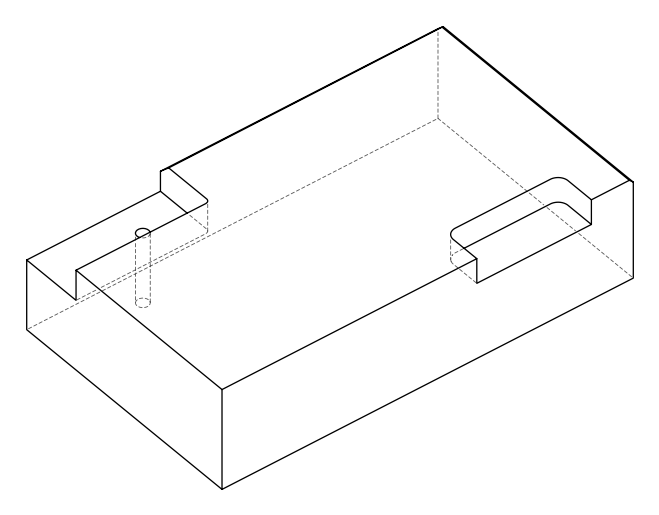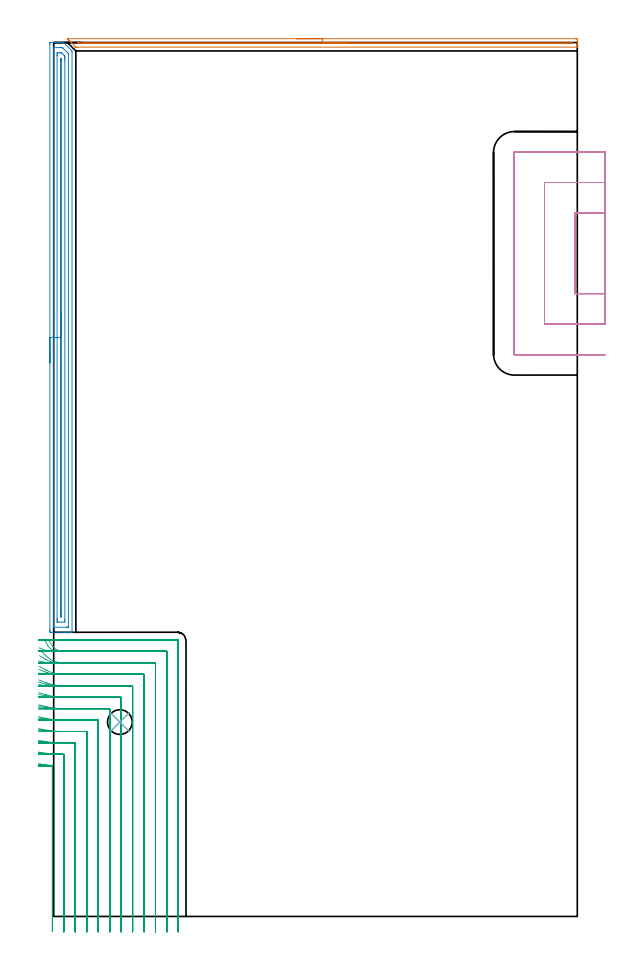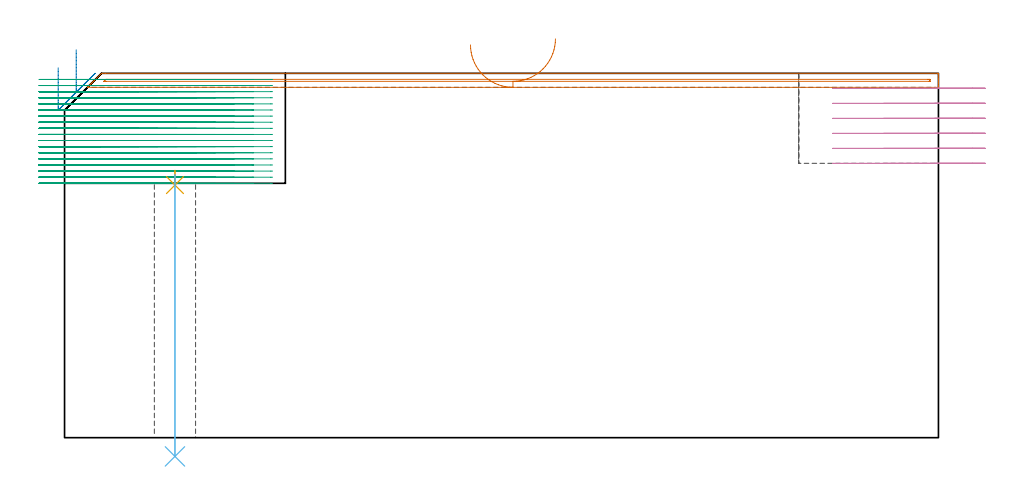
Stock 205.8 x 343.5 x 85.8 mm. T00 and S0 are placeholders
(PLAN: 6 operations, 4 tool changes, 75.3 min)
(1 AREA_MILL | FG_CHAMFER_SURFACE | UGT0205_001 | 3.33 min | 1108 mm3)
(2 AREA_MILL_1 | FG_CHAMFER_SURFACE_1 | UGT0205_001 | 7.56 min | 8950 mm3)
(3 MILL_CORNER_NOTCH_RECTANGULAR | CORNER_NOTCH_RECTANGULAR | NXT0201_008 | Follow Part, ap 1.5, ae 75% | 57.52 min | 150195 mm3)
(4 MILL_SLOT | SLOT_PARTIAL_RECTANGULAR | UGT0201_010 | Follow Part, ap 4, ae 75% | 6.65 min | 66155 mm3)
(5 SPOT_DRILL | STEP1HOLE | NXT0321_9005460120000 | 0.03 min | 5 mm3)
(6 DRILL_THROUGH_HOLE_INTO_CENTER | STEP1HOLE | UGT0301_492 | 0.27 min | 4411 mm3)
(TOOL UGT0205_001 | Chamfer Mill 20 x 3 x 45 deg. | D20 FL50 Z2)
(TOOL NXT0201_008 | ENDMILL 6mm [2P460-0600-NA 1630] | D6 FL26 Z6)
(TOOL UGT0201_010 | End Mill 16 mm | D16 FL22 Z2)
(TOOL NXT0321_9005460120000 | NC Spot Drill, 142deg, 12mm, Carbide, Uncoated | D12 PA142 FL30 Z2)
(TOOL UGT0301_492 | Carbide Drill 9.7 mm | D9.7 PA118 FL87 Z2)
(OP 1 AREA_MILL)
G17 G21 G94 G90
T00 M6
G54
G17 G0 G90 X95.6 Y345. S1061 M3
G43 Z95.8 H0
Z92.5
G94 G1 X95.638 Z91.628 F250.
X95.752 Z90.763
X95.941 Z89.912
X96.203 Z89.08
X96.537 Z88.274
X96.94 Z87.5
X97.408 Z86.764
X97.94 Z86.072
X98.529 Z85.429
X99.172 Z84.84
X99.864 Z84.308
X100.6 Z83.84
X101.374 Z83.437
X102.18 Z83.103
X103.012 Z82.841
X103.863 Z82.652
X104.728 Z82.538
X105.6 Z82.5
X205.185 Y344.999 Z82.501
X205.528 Y344.996
X205.79 Y344.992 Z82.503
X205.8 Y344.66 Z82.834
Y344.116 Z83.38
Y343.787 Z83.709
Y343.243 Z84.253
Y342.913 Z84.581
Y341.956 Z85.543
X205.797 Y341.825 Z85.667
X205.79 Y341.702 Z85.788
X205.631 Y341.7 Z85.8
X9.587
X8.78 Y341.704 Z85.796
X8.7 Y341.706 Z85.794
X8.694 Y341.708 Z85.792
X8.359 Y342.04 Z85.457
X7.184 Y343.215 Z84.282
X7.048 Y343.35 Z84.146
X6.908 Y343.491 Z84.007
X6.756 Y343.643 Z83.855
X6.611 Y343.787 Z83.709
X6.462 Y343.937 Z83.56
X6.329 Y344.07 Z83.428
X6.174 Y344.223 Z83.271
X6.015 Y344.384 Z83.114
X5.902 Y344.497 Z83.
X5.737 Y344.66 Z82.834
X5.568 Y344.831 Z82.667
X5.472 Y344.926 Z82.569
X5.41 Y344.989 Z82.503
X5.488 Y344.996 Z82.501
X5.527 Y344.999
X105.6 Y345. Z82.5
Y343.586 Z83.914
X203.605 Y343.585 Z83.915
X203.748 Y343.583 Z83.917
X203.782 Y343.58 Z83.92
X203.79 Y343.578 Z83.922
X203.794 Y343.569 Z83.931
X203.797 Y343.539 Z83.961
X203.799 Y343.395 Z84.105
X203.793 Y343.154 Z84.346
X203.79 Y343.128 Z84.372
X203.784 Y343.121 Z84.379
X203.76 Y343.119 Z84.381
X203.64 Y343.116 Z84.384
X203.399 Y343.115 Z84.385
X203.193 Y343.114 Z84.386
X10.129 Y343.115 Z84.385
X9.858 Y343.116 Z84.384
X9.791 Y343.119 Z84.381
X9.761 Y343.121 Z84.379
X9.72 Y343.141 Z84.359
X9.588 Y343.266 Z84.234
X9.318 Y343.536 Z83.964
X9.291 Y343.566 Z83.934
X9.282 Y343.58 Z83.92
X9.29 Y343.581 Z83.919
X9.388 Y343.584 Z83.916
X9.588 Y343.585 Z83.915
X9.793 Y343.586 Z83.914
X105.6
X106.472 Z83.952
X107.336 Z84.066
X108.188 Z84.255
X109.02 Z84.517
X109.826 Z84.851
X110.6 Z85.254
X111.336 Z85.723
X112.028 Z86.254
X112.671 Z86.843
X113.26 Z87.486
X113.791 Z88.178
X114.26 Z88.914
X114.663 Z89.688
X114.997 Z90.494
X115.259 Z91.326
X115.448 Z92.178
X115.562 Z93.043
X115.6 Z93.914
G0 Z95.8
M5
M2
(OP 2 AREA_MILL_1)
G17 G21 G94 G90
T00 M6
G54
G17 G0 G90 X-1.5 Y217.6 S1061 M3
G43 Z95.8 H0
Z87.1
G94 G1 Y217.638 Z86.228 F250.
Y217.752 Z85.364
Y217.941 Z84.512
Y218.203 Z83.68
Y218.537 Z82.874
Y218.94 Z82.1
Y219.409 Z81.364
Y219.94 Z80.672
Y220.529 Z80.029
Y221.172 Z79.44
Y221.864 Z78.908
Y222.6 Z78.44
Y223.374 Z78.037
Y224.18 Z77.703
Y225.012 Z77.441
Y225.864 Z77.252
Y226.728 Z77.138
Y227.6 Z77.1
X-1.499 Y342.878 Z77.101
X-1.496 Y343.282
X-1.492 Y343.49 Z77.105
X-1.1 Y343.5 Z77.496
X0.656 Z79.25
X2.067 Z80.663
X2.411 Z81.006
X3.099 Z81.699
X3.728 Z82.327
X3.824 Y343.499 Z82.423
X3.9 Y343.49 Z82.496
X3.982 Y343.419 Z82.58
X7.199 Y340.199 Z85.799
X7.2 Y111.875 Z85.8
X7.198 Y111.71 Z85.789
X7.045 Y111.702 Z85.638
X6.886 Y111.7 Z85.486
X6.61 Z85.21
X5.922 Z84.517
X4.7 Z83.297
X4.167 Z82.761
X3.556 Z82.151
X-1.1 Y111.701 Z77.497
X-1.318 Y111.704 Z77.28
X-1.492 Y111.71 Z77.105
X-1.497 Y111.918 Z77.102
X-1.499 Y112.322 Z77.101
X-1.5 Y112.729 Z77.1
Y227.6
X-0.086 Z78.514
Y340.952
X-0.079 Y341.484 Z78.521
X-0.058 Y341.49 Z78.542
X0.013 Y341.495 Z78.613
X0.12 Y341.499 Z78.72
X0.254 Y341.5 Z78.854
X1.131 Z79.731
X2.411 Z81.011
X2.888 Y341.499 Z81.488
X3.289 Y341.493 Z81.889
X3.422 Y341.49 Z82.022
X3.462 Y341.476 Z82.062
X3.498 Y341.445 Z82.098
X3.571 Y341.376 Z82.171
X3.859 Y341.091 Z82.459
X5.044 Y339.906 Z83.644
X5.644 Y339.304 Z84.244
X5.731 Y339.21 Z84.331
X5.779 Y339.157 Z84.379
X5.78 Y339.114 Z84.38
X5.783 Y338.926 Z84.383
X5.785 Y338.549 Z84.385
X5.786 Y338.41 Z84.386
X5.785 Y114.248 Z84.385
X5.779 Y113.717 Z84.379
X5.758 Y113.71 Z84.358
X5.687 Y113.705 Z84.287
X5.58 Y113.702 Z84.18
X5.446 Y113.7 Z84.046
X5.044 Z83.644
X0.179 Z78.779
X-0.012 Y113.703 Z78.588
X-0.044 Y113.705 Z78.556
X-0.075 Y113.709 Z78.525
X-0.079 Y113.751 Z78.521
X-0.084 Y113.968 Z78.516
X-0.085 Y114.109 Z78.515
X-0.086 Y114.864 Z78.514
Y227.6
X1.328 Z79.928
X1.329 Y338.41 Z79.929
X1.33 Y338.617 Z79.93
X1.335 Y339.304 Z79.935
X1.347 Y339.493 Z79.947
X1.533 Y339.495 Z80.133
X2.219 Y339.499 Z80.819
X2.411 Z81.011
X2.604 Y339.497 Z81.204
X2.988 Y339.49 Z81.588
X3.193 Y339.304 Z81.793
X3.289 Y339.21 Z81.889
X4.09 Y338.41 Z82.69
X4.167 Y338.332 Z82.767
X4.361 Y338.127 Z82.961
X4.368 Y337.725 Z82.968
X4.37 Y337.516 Z82.97
X4.371 Y337.308 Z82.971
Y336.623
Y116.79
X4.37 Y116.583 Z82.97
X4.364 Y115.896 Z82.964
X4.353 Y115.707 Z82.953
X3.289 Y115.7 Z81.889
X1.725 Y115.701 Z80.325
X1.533 Y115.705 Z80.133
X1.347 Y115.71 Z79.947
X1.336 Y115.896 Z79.936
X1.332 Y116.101 Z79.932
X1.329 Y116.79 Z79.929
Y116.999
X1.328 Y227.6 Z79.928
X2.743 Z81.343
Y336.623
X2.744 Y336.96 Z81.344
X2.746 Y337.175 Z81.346
X2.749 Y337.271 Z81.349
X2.846 Y337.193 Z81.446
X2.911 Y337.129 Z81.511
X2.95 Y337.066 Z81.55
X2.954 Y336.964 Z81.554
X2.956 Y336.623 Z81.556
X2.957 Y336.404 Z81.557
Y118.359
X2.956 Y118.022 Z81.556
X2.954 Y117.912 Z81.554
X2.949 Y117.71 Z81.549
X2.85 Y117.709 Z81.45
X2.751 Y117.71 Z81.351
X2.746 Y117.912 Z81.346
X2.744 Y118.021 Z81.344
X2.743 Y118.24 Z81.343
Y118.577
Y227.6
Y228.472 Z81.381
Y229.337 Z81.495
Y230.188 Z81.683
Y231.02 Z81.946
Y231.826 Z82.28
Y232.6 Z82.682
Y233.336 Z83.151
Y234.028 Z83.682
Y234.671 Z84.272
Y235.26 Z84.915
Y235.792 Z85.607
Y236.26 Z86.343
Y236.663 Z87.116
Y236.997 Z87.922
Y237.259 Z88.754
Y237.448 Z89.606
Y237.562 Z90.471
Y237.6 Z91.343
G0 Z95.8
M5
M2
(OP 3 MILL_CORNER_NOTCH_RECTANGULAR)
G17 G21 G94 G90
T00 M6
G54
G17 G0 G90 X-0.5 Y-5.958 S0 M3
G43 Z95.8 H1
Z84.361
G94 G1 Y-2.958 F250.
Y59.081 F500.
G3 X-0.771 Y59.376 R0.3
G2 X-3. Y59.616 R49.5
G1 X-5.975 Y60.004 F250.
G0 Z95.8
X4. Y-6.
Z84.361
G1 Y-3.
Y63.404 F500.
G3 X3.704 Y63.7 R0.3
G2 X-3. Y64.158 R45.
G1 X-5.969 Y64.585 F250.
G0 Z95.8
X8.5 Y-6.
Z84.361
G1 Y-3.
Y67.904 F500.
G3 X8.204 Y68.2 R0.3
G1 X3.411
G2 X-3. Y68.711 R40.5
G1 X-5.962 Y69.185 F250.
G0 Z95.8
X13. Y-6.
Z84.361
G1 Y-3.
Y72.404 F500.
G3 X12.704 Y72.7 R0.3
G1 X3.411
G2 X-3. Y73.275 R36.
G1 X-5.952 Y73.81 F250.
G0 Z95.8
X17.5 Y-6.
Z84.361
G1 Y-3.
Y76.903 F500.
G3 X17.203 Y77.2 R0.3
G1 X3.411
G2 X-3. Y77.859 R31.5
G1 X-5.937 Y78.47 F250.
G0 Z95.8
X22. Y-6.
Z84.361
G1 Y-3.
Y81.403 F500.
G3 X21.703 Y81.7 R0.3
G1 X3.411
G2 X-3. Y82.472 R27.
G1 X-5.914 Y83.184 F250.
G0 Z95.8
X26.5 Y-6.
Z84.361
G1 Y-3.
Y85.903 F500.
G3 X26.203 Y86.2 R0.3
G1 X3.411
G2 X-3. Y87.133 R22.5
G1 X-5.876 Y87.987 F250.
G0 Z95.8
X31. Y-6.
Z84.361
G1 Y-3.
Y90.403 F500.
G3 X30.703 Y90.7 R0.3
G1 X3.411
G2 X-3. Y91.88 R18.
G1 X-5.803 Y92.949 F250.
G0 Z95.8
X35.5 Y-6.
Z84.361
G1 Y-3.
Y94.903 F500.
G3 X35.203 Y95.2 R0.3
G1 X3.411
G2 X-3. Y96.819 R13.5
G1 X-5.64 Y98.244 F250.
G0 Z95.8
X40. Y-6.
Z84.361
G1 Y-3.
Y99.403 F500.
G3 X39.703 Y99.7 R0.3
G1 X3.411
G2 X-3. Y102.383 R9.
G1 X-5.106 Y104.52 F250.
G0 Z95.8
X44.5 Y-6.
Z84.361
G1 Y-3.
Y103.902 F500.
G3 X44.202 Y104.2 R0.3
G1 X3.411
G2 X-0.254 Y106.088 R4.5
G1 X-1.995 Y108.531 F250.
G0 Z95.8
X49. Y-6.
Z84.361
G1 Y-3.
Y108.3 F500.
G3 X48.6 Y108.7 R0.4
G1 X3.411
X0.411 F250.
G0 Z95.8
X-0.5 Y-5.958
Z82.922
G1 Y-2.958
Y58.962 F500.
G3 X-0.782 Y59.257 R0.3
G2 X-3. Y59.414 R49.5
G1 X-5.987 Y59.692 F250.
G0 Z95.8
X4. Y-6.
Z82.922
G1 Y-3.
Y63.404 F500.
G3 X3.704 Y63.7 R0.3
G1 X1.593
G2 X-3. Y63.935 R45.
G1 X-5.984 Y64.241 F250.
G0 Z95.8
X8.5 Y-6.
Z82.922
G1 Y-3.
Y67.904 F500.
G3 X8.204 Y68.2 R0.3
G1 X1.593
G2 X-3. Y68.461 R40.5
G1 X-5.981 Y68.802 F250.
G0 Z95.8
X13. Y-6.
Z82.922
G1 Y-3.
Y72.403 F500.
G3 X12.703 Y72.7 R0.3
G1 X1.593
G2 X-3. Y72.994 R36.
G1 X-5.975 Y73.377 F250.
G0 Z95.8
X17.5 Y-6.
Z82.922
G1 Y-3.
Y76.903 F500.
G3 X17.203 Y77.2 R0.3
G1 X1.593
G2 X-3. Y77.537 R31.5
G1 X-5.968 Y77.974 F250.
G0 Z95.8
X22. Y-6.
Z82.922
G1 Y-3.
Y81.403 F500.
G3 X21.703 Y81.7 R0.3
G1 X1.593
G2 X-3. Y82.094 R27.
G1 X-5.956 Y82.604 F250.
G0 Z95.8
X26.5 Y-6.
Z82.922
G1 Y-3.
Y85.903 F500.
G3 X26.203 Y86.2 R0.3
G1 X1.593
G2 X-3. Y86.674 R22.5
G1 X-5.937 Y87.286 F250.
G0 Z95.8
X31. Y-6.
Z82.922
G1 Y-3.
Y90.403 F500.
G3 X30.703 Y90.7 R0.3
G1 X1.593
G2 X-3. Y91.296 R18.
G1 X-5.901 Y92.061 F250.
G0 Z95.8
X35.5 Y-6.
Z82.922
G1 Y-3.
Y94.903 F500.
G3 X35.203 Y95.2 R0.3
G1 X1.593
G2 X-3. Y96.005 R13.5
G1 X-5.821 Y97.026 F250.
G0 Z95.8
X40. Y-6.
Z82.922
G1 Y-3.
Y99.402 F500.
G3 X39.702 Y99.7 R0.3
G1 X1.593
G2 X-3. Y100.96 R9.
G1 X-5.58 Y102.491 F250.
G0 Z95.8
X44.5 Y-6.
Z82.922
G1 Y-3.
Y103.902 F500.
G3 X44.202 Y104.2 R0.3
G1 X1.593
G2 X-2.308 Y106.458 R4.5
G1 X-3.803 Y109.059 F250.
G0 Z95.8
X49. Y-6.
Z82.922
G1 Y-3.
Y108.3 F500.
G3 X48.6 Y108.7 R0.4
G1 X1.593
X-1.407 F250.
G0 Z95.8
X-0.5 Y-5.958
Z81.483
G1 Y-2.958
Y58.904 F500.
G3 X-0.796 Y59.2 R0.3
G1 X-1.357
G2 X-3. Y59.227 R49.5
G1 X-5.998 Y59.327 F250.
G0 Z95.8
X4. Y-6.
Z81.483
G1 Y-3.
Y63.404 F500.
G3 X3.704 Y63.7 R0.3
G1 X-1.357
G2 X-3. Y63.73 R45.
G1 X-5.998 Y63.84 F250.
G0 Z95.8
X8.5 Y-6.
Z81.483
G1 Y-3.
Y67.904 F500.
G3 X8.204 Y68.2 R0.3
G1 X-1.357
G2 X-3. Y68.233 R40.5
G1 X-5.998 Y68.355 F250.
G0 Z95.8
X13. Y-6.
Z81.483
G1 Y-3.
Y72.404 F500.
G3 X12.704 Y72.7 R0.3
G1 X-1.357
G2 X-3. Y72.738 R36.
G1 X-5.997 Y72.874 F250.
G0 Z95.8
X17.5 Y-6.
Z81.483
G1 Y-3.
Y76.903 F500.
G3 X17.203 Y77.2 R0.3
G1 X-1.357
G2 X-3. Y77.243 R31.5
G1 X-5.996 Y77.399 F250.
G0 Z95.8
X22. Y-6.
Z81.483
G1 Y-3.
Y81.403 F500.
G3 X21.703 Y81.7 R0.3
G1 X-1.357
G2 X-3. Y81.75 R27.
G1 X-5.994 Y81.933 F250.
G0 Z95.8
X26.5 Y-6.
Z81.483
G1 Y-3.
Y85.903 F500.
G3 X26.203 Y86.2 R0.3
G1 X-1.357
G2 X-3. Y86.26 R22.5
G1 X-5.992 Y86.479 F250.
G0 Z95.8
X31. Y-6.
Z81.483
G1 Y-3.
Y90.403 F500.
G3 X30.703 Y90.7 R0.3
G1 X-1.357
G2 X-3. Y90.775 R18.
G1 X-5.987 Y91.049 F250.
G0 Z95.8
X35.5 Y-6.
Z81.483
G1 Y-3.
Y94.903 F500.
G3 X35.203 Y95.2 R0.3
G1 X-1.357
G2 X-3. Y95.3 R13.5
G1 X-5.978 Y95.665 F250.
G0 Z95.8
X40. Y-6.
Z81.483
G1 Y-3.
Y99.403 F500.
G3 X39.703 Y99.7 R0.3
G1 X-1.357
G2 X-3. Y99.851 R9.
G1 X-5.95 Y100.399 F250.
G0 Z95.8
X44.5 Y-6.
Z81.483
G1 Y-3.
Y103.902 F500.
G3 X44.202 Y104.2 R0.3
G1 X-1.357
G2 X-3. Y104.511 R4.5
G1 X-5.793 Y105.606 F250.
G0 Z95.8
X49. Y-6.
Z81.483
G1 Y-3.
Y108.3 F500.
G3 X48.6 Y108.7 R0.4
G1 X-1.357
X-4.357 F250.
G0 Z95.8
X-0.5 Y-5.958
Z80.044
G1 Y-2.958
Y58.904 F500.
G3 X-0.796 Y59.2 R0.3
G1 X-2.75
X-3. Y59.201
X-6. Y59.216 F250.
G0 Z95.8
X4. Y-6.
Z80.044
G1 Y-3.
Y63.404 F500.
G3 X3.704 Y63.7 R0.3
G1 X-2.75
X-3. Y63.701
X-6. Y63.717 F250.
G0 Z95.8
X8.5 Y-6.
Z80.044
G1 Y-3.
Y67.904 F500.
G3 X8.204 Y68.2 R0.3
G1 X-2.75
X-3. Y68.201
X-6. Y68.219 F250.
G0 Z95.8
X13. Y-6.
Z80.044
G1 Y-3.
Y72.403 F500.
G3 X12.703 Y72.7 R0.3
G1 X-2.75
X-3. Y72.701
X-6. Y72.722 F250.
G0 Z95.8
X17.5 Y-6.
Z80.044
G1 Y-3.
Y76.903 F500.
G3 X17.203 Y77.2 R0.3
G1 X-2.75
X-3. Y77.201
X-6. Y77.225 F250.
G0 Z95.8
X22. Y-6.
Z80.044
G1 Y-3.
Y81.403 F500.
G3 X21.703 Y81.7 R0.3
G1 X-2.75
G2 X-3. Y81.701 R27.
G1 X-6. Y81.729 F250.
G0 Z95.8
X26.5 Y-6.
Z80.044
G1 Y-3.
Y85.903 F500.
G3 X26.203 Y86.2 R0.3
G1 X-2.75
G2 X-3. Y86.201 R22.5
G1 X-6. Y86.235 F250.
G0 Z95.8
X31. Y-6.
Z80.044
G1 Y-3.
Y90.403 F500.
G3 X30.703 Y90.7 R0.3
G1 X-2.75
G2 X-3. Y90.702 R18.
G1 X-6. Y90.743 F250.
G0 Z95.8
X35.5 Y-6.
Z80.044
G1 Y-3.
Y94.903 F500.
G3 X35.203 Y95.2 R0.3
G1 X-2.75
G2 X-3. Y95.202 R13.5
G1 X-5.999 Y95.258 F250.
G0 Z95.8
X40. Y-6.
Z80.044
G1 Y-3.
Y99.402 F500.
G3 X39.702 Y99.7 R0.3
G1 X-2.75
G2 X-3. Y99.703 R9.
G1 X-5.999 Y99.787 F250.
G0 Z95.8
X44.5 Y-6.
Z80.044
G1 Y-3.
Y103.902 F500.
G3 X44.202 Y104.2 R0.3
G1 X-2.75
G2 X-3. Y104.207 R4.5
G1 X-5.995 Y104.374 F250.
G0 Z95.8
X49. Y-6.
Z80.044
G1 Y-3.
Y108.3 F500.
G3 X48.6 Y108.7 R0.4
G1 X-2.75
X-5.75 F250.
G0 Z95.8
X-0.5 Y-5.958
Z78.605
G1 Y-2.958
Y58.904 F500.
G3 X-0.796 Y59.2 R0.3
G1 X-3.
X-6. F250.
G0 Z95.8
X4. Y-6.
Z78.605
G1 Y-3.
Y63.404 F500.
G3 X3.704 Y63.7 R0.3
G1 X-3.
X-6. F250.
G0 Z95.8
X8.5 Y-6.
Z78.605
G1 Y-3.
Y67.904 F500.
G3 X8.204 Y68.2 R0.3
G1 X-3.
X-6. F250.
G0 Z95.8
X13. Y-6.
Z78.605
G1 Y-3.
Y72.403 F500.
G3 X12.703 Y72.7 R0.3
G1 X-3.
X-6. F250.
G0 Z95.8
X17.5 Y-6.
Z78.605
G1 Y-3.
Y76.903 F500.
G3 X17.203 Y77.2 R0.3
G1 X-3.
X-6. F250.
G0 Z95.8
X22. Y-6.
Z78.605
G1 Y-3.
Y81.403 F500.
G3 X21.703 Y81.7 R0.3
G1 X-3.
X-6. F250.
G0 Z95.8
X26.5 Y-6.
Z78.605
G1 Y-3.
Y85.903 F500.
G3 X26.203 Y86.2 R0.3
G1 X-3.
X-6. F250.
G0 Z95.8
X31. Y-6.
Z78.605
G1 Y-3.
Y90.403 F500.
G3 X30.703 Y90.7 R0.3
G1 X-3.
X-6. F250.
G0 Z95.8
X35.5 Y-6.
Z78.605
G1 Y-3.
Y94.903 F500.
G3 X35.203 Y95.2 R0.3
G1 X-3.
X-6. F250.
G0 Z95.8
X40. Y-6.
Z78.605
G1 Y-3.
Y99.402 F500.
G3 X39.702 Y99.7 R0.3
G1 X-3.
X-6. F250.
G0 Z95.8
X44.5 Y-6.
Z78.605
G1 Y-3.
Y103.902 F500.
G3 X44.202 Y104.2 R0.3
G1 X-3.
X-6. F250.
G0 Z95.8
X49. Y-6.
Z78.605
G1 Y-3.
Y108.3 F500.
G3 X48.6 Y108.7 R0.4
G1 X-3.
X-6. F250.
G0 Z95.8
X-0.5 Y-5.958
Z77.167
G1 Y-2.958
Y58.904 F500.
G3 X-0.796 Y59.2 R0.3
G1 X-3.
X-6. F250.
G0 Z95.8
X4. Y-6.
Z77.167
G1 Y-3.
Y63.404 F500.
G3 X3.704 Y63.7 R0.3
G1 X-3.
X-6. F250.
G0 Z95.8
X8.5 Y-6.
Z77.167
G1 Y-3.
Y67.904 F500.
G3 X8.204 Y68.2 R0.3
G1 X-3.
X-6. F250.
G0 Z95.8
X13. Y-6.
Z77.167
G1 Y-3.
Y72.403 F500.
G3 X12.703 Y72.7 R0.3
G1 X-3.
X-6. F250.
G0 Z95.8
X17.5 Y-6.
Z77.167
G1 Y-3.
Y76.903 F500.
G3 X17.203 Y77.2 R0.3
G1 X-3.
X-6. F250.
G0 Z95.8
X22. Y-6.
Z77.167
G1 Y-3.
Y81.403 F500.
G3 X21.703 Y81.7 R0.3
G1 X-3.
X-6. F250.
G0 Z95.8
X26.5 Y-6.
Z77.167
G1 Y-3.
Y85.903 F500.
G3 X26.203 Y86.2 R0.3
G1 X-3.
X-6. F250.
G0 Z95.8
X31. Y-6.
Z77.167
G1 Y-3.
Y90.403 F500.
G3 X30.703 Y90.7 R0.3
G1 X-3.
X-6. F250.
G0 Z95.8
X35.5 Y-6.
Z77.167
G1 Y-3.
Y94.903 F500.
G3 X35.203 Y95.2 R0.3
G1 X-3.
X-6. F250.
G0 Z95.8
X40. Y-6.
Z77.167
G1 Y-3.
Y99.402 F500.
G3 X39.702 Y99.7 R0.3
G1 X-3.
X-6. F250.
G0 Z95.8
X44.5 Y-6.
Z77.167
G1 Y-3.
Y103.902 F500.
G3 X44.202 Y104.2 R0.3
G1 X-3.
X-6. F250.
G0 Z95.8
X49. Y-6.
Z77.167
G1 Y-3.
Y108.3 F500.
G3 X48.6 Y108.7 R0.4
G1 X-3.
X-6. F250.
G0 Z95.8
X-0.5 Y-5.958
Z75.728
G1 Y-2.958
Y58.904 F500.
G3 X-0.796 Y59.2 R0.3
G1 X-3.
X-6. F250.
G0 Z95.8
X4. Y-6.
Z75.728
G1 Y-3.
Y63.404 F500.
G3 X3.704 Y63.7 R0.3
G1 X-3.
X-6. F250.
G0 Z95.8
X8.5 Y-6.
Z75.728
G1 Y-3.
Y67.904 F500.
G3 X8.204 Y68.2 R0.3
G1 X-3.
X-6. F250.
G0 Z95.8
X13. Y-6.
Z75.728
G1 Y-3.
Y72.404 F500.
G3 X12.704 Y72.7 R0.3
G1 X-3.
X-6. F250.
G0 Z95.8
X17.5 Y-6.
Z75.728
G1 Y-3.
Y76.903 F500.
G3 X17.203 Y77.2 R0.3
G1 X-3.
X-6. F250.
G0 Z95.8
X22. Y-6.
Z75.728
G1 Y-3.
Y81.403 F500.
G3 X21.703 Y81.7 R0.3
G1 X-3.
X-6. F250.
G0 Z95.8
X26.5 Y-6.
Z75.728
G1 Y-3.
Y85.903 F500.
G3 X26.203 Y86.2 R0.3
G1 X-3.
X-6. F250.
G0 Z95.8
X31. Y-6.
Z75.728
G1 Y-3.
Y90.403 F500.
G3 X30.703 Y90.7 R0.3
G1 X-3.
X-6. F250.
G0 Z95.8
X35.5 Y-6.
Z75.728
G1 Y-3.
Y94.903 F500.
G3 X35.203 Y95.2 R0.3
G1 X-3.
X-6. F250.
G0 Z95.8
X40. Y-6.
Z75.728
G1 Y-3.
Y99.403 F500.
G3 X39.703 Y99.7 R0.3
G1 X-3.
X-6. F250.
G0 Z95.8
X44.5 Y-6.
Z75.728
G1 Y-3.
Y103.902 F500.
G3 X44.202 Y104.2 R0.3
G1 X-3.
X-6. F250.
G0 Z95.8
X49. Y-6.
Z75.728
G1 Y-3.
Y108.3 F500.
G3 X48.6 Y108.7 R0.4
G1 X-3.
X-6. F250.
G0 Z95.8
X-0.5 Y-5.958
Z74.289
G1 Y-2.958
Y58.904 F500.
G3 X-0.796 Y59.2 R0.3
G1 X-3.
X-6. F250.
G0 Z95.8
X4. Y-6.
Z74.289
G1 Y-3.
Y63.404 F500.
G3 X3.704 Y63.7 R0.3
G1 X-3.
X-6. F250.
G0 Z95.8
X8.5 Y-6.
Z74.289
G1 Y-3.
Y67.904 F500.
G3 X8.204 Y68.2 R0.3
G1 X-3.
X-6. F250.
G0 Z95.8
X13. Y-6.
Z74.289
G1 Y-3.
Y72.404 F500.
G3 X12.704 Y72.7 R0.3
G1 X-3.
X-6. F250.
G0 Z95.8
X17.5 Y-6.
Z74.289
G1 Y-3.
Y76.903 F500.
G3 X17.203 Y77.2 R0.3
G1 X-3.
X-6. F250.
G0 Z95.8
X22. Y-6.
Z74.289
G1 Y-3.
Y81.403 F500.
G3 X21.703 Y81.7 R0.3
G1 X-3.
X-6. F250.
G0 Z95.8
X26.5 Y-6.
Z74.289
G1 Y-3.
Y85.903 F500.
G3 X26.203 Y86.2 R0.3
G1 X-3.
X-6. F250.
G0 Z95.8
X31. Y-6.
Z74.289
G1 Y-3.
Y90.403 F500.
G3 X30.703 Y90.7 R0.3
G1 X-3.
X-6. F250.
G0 Z95.8
X35.5 Y-6.
Z74.289
G1 Y-3.
Y94.903 F500.
G3 X35.203 Y95.2 R0.3
G1 X-3.
X-6. F250.
G0 Z95.8
X40. Y-6.
Z74.289
G1 Y-3.
Y99.403 F500.
G3 X39.703 Y99.7 R0.3
G1 X-3.
X-6. F250.
G0 Z95.8
X44.5 Y-6.
Z74.289
G1 Y-3.
Y103.902 F500.
G3 X44.202 Y104.2 R0.3
G1 X-3.
X-6. F250.
G0 Z95.8
X49. Y-6.
Z74.289
G1 Y-3.
Y108.3 F500.
G3 X48.6 Y108.7 R0.4
G1 X-3.
X-6. F250.
G0 Z95.8
X-0.5 Y-5.958
Z72.85
G1 Y-2.958
Y58.904 F500.
G3 X-0.796 Y59.2 R0.3
G1 X-3.
X-6. F250.
G0 Z95.8
X4. Y-6.
Z72.85
G1 Y-3.
Y63.404 F500.
G3 X3.704 Y63.7 R0.3
G1 X-3.
X-6. F250.
G0 Z95.8
X8.5 Y-6.
Z72.85
G1 Y-3.
Y67.904 F500.
G3 X8.204 Y68.2 R0.3
G1 X-3.
X-6. F250.
G0 Z95.8
X13. Y-6.
Z72.85
G1 Y-3.
Y72.404 F500.
G3 X12.704 Y72.7 R0.3
G1 X-3.
X-6. F250.
G0 Z95.8
X17.5 Y-6.
Z72.85
G1 Y-3.
Y76.903 F500.
G3 X17.203 Y77.2 R0.3
G1 X-3.
X-6. F250.
G0 Z95.8
X22. Y-6.
Z72.85
G1 Y-3.
Y81.403 F500.
G3 X21.703 Y81.7 R0.3
G1 X-3.
X-6. F250.
G0 Z95.8
X26.5 Y-6.
Z72.85
G1 Y-3.
Y85.903 F500.
G3 X26.203 Y86.2 R0.3
G1 X-3.
X-6. F250.
G0 Z95.8
X31. Y-6.
Z72.85
G1 Y-3.
Y90.403 F500.
G3 X30.703 Y90.7 R0.3
G1 X-3.
X-6. F250.
G0 Z95.8
X35.5 Y-6.
Z72.85
G1 Y-3.
Y94.903 F500.
G3 X35.203 Y95.2 R0.3
G1 X-3.
X-6. F250.
G0 Z95.8
X40. Y-6.
Z72.85
G1 Y-3.
Y99.403 F500.
G3 X39.703 Y99.7 R0.3
G1 X-3.
X-6. F250.
G0 Z95.8
X44.5 Y-6.
Z72.85
G1 Y-3.
Y103.902 F500.
G3 X44.202 Y104.2 R0.3
G1 X-3.
X-6. F250.
G0 Z95.8
X49. Y-6.
Z72.85
G1 Y-3.
Y108.3 F500.
G3 X48.6 Y108.7 R0.4
G1 X-3.
X-6. F250.
G0 Z95.8
X-0.5 Y-5.958
Z71.411
G1 Y-2.958
Y58.904 F500.
G3 X-0.796 Y59.2 R0.3
G1 X-3.
X-6. F250.
G0 Z95.8
X4. Y-6.
Z71.411
G1 Y-3.
Y63.404 F500.
G3 X3.704 Y63.7 R0.3
G1 X-3.
X-6. F250.
G0 Z95.8
X8.5 Y-6.
Z71.411
G1 Y-3.
Y67.904 F500.
G3 X8.204 Y68.2 R0.3
G1 X-3.
X-6. F250.
G0 Z95.8
X13. Y-6.
Z71.411
G1 Y-3.
Y72.404 F500.
G3 X12.704 Y72.7 R0.3
G1 X-3.
X-6. F250.
G0 Z95.8
X17.5 Y-6.
Z71.411
G1 Y-3.
Y76.903 F500.
G3 X17.203 Y77.2 R0.3
G1 X-3.
X-6. F250.
G0 Z95.8
X22. Y-6.
Z71.411
G1 Y-3.
Y81.403 F500.
G3 X21.703 Y81.7 R0.3
G1 X-3.
X-6. F250.
G0 Z95.8
X26.5 Y-6.
Z71.411
G1 Y-3.
Y85.903 F500.
G3 X26.203 Y86.2 R0.3
G1 X-3.
X-6. F250.
G0 Z95.8
X31. Y-6.
Z71.411
G1 Y-3.
Y90.403 F500.
G3 X30.703 Y90.7 R0.3
G1 X-3.
X-6. F250.
G0 Z95.8
X35.5 Y-6.
Z71.411
G1 Y-3.
Y94.903 F500.
G3 X35.203 Y95.2 R0.3
G1 X-3.
X-6. F250.
G0 Z95.8
X40. Y-6.
Z71.411
G1 Y-3.
Y99.403 F500.
G3 X39.703 Y99.7 R0.3
G1 X-3.
X-6. F250.
G0 Z95.8
X44.5 Y-6.
Z71.411
G1 Y-3.
Y103.902 F500.
G3 X44.202 Y104.2 R0.3
G1 X-3.
X-6. F250.
G0 Z95.8
X49. Y-6.
Z71.411
G1 Y-3.
Y108.3 F500.
G3 X48.6 Y108.7 R0.4
G1 X-3.
X-6. F250.
G0 Z95.8
X-0.5 Y-5.958
Z69.972
G1 Y-2.958
Y58.904 F500.
G3 X-0.796 Y59.2 R0.3
G1 X-3.
X-6. F250.
G0 Z95.8
X4. Y-6.
Z69.972
G1 Y-3.
Y63.404 F500.
G3 X3.704 Y63.7 R0.3
G1 X-3.
X-6. F250.
G0 Z95.8
X8.5 Y-6.
Z69.972
G1 Y-3.
Y67.904 F500.
G3 X8.204 Y68.2 R0.3
G1 X-3.
X-6. F250.
G0 Z95.8
X13. Y-6.
Z69.972
G1 Y-3.
Y72.404 F500.
G3 X12.704 Y72.7 R0.3
G1 X-3.
X-6. F250.
G0 Z95.8
X17.5 Y-6.
Z69.972
G1 Y-3.
Y76.903 F500.
G3 X17.203 Y77.2 R0.3
G1 X-3.
X-6. F250.
G0 Z95.8
X22. Y-6.
Z69.972
G1 Y-3.
Y81.403 F500.
G3 X21.703 Y81.7 R0.3
G1 X-3.
X-6. F250.
G0 Z95.8
X26.5 Y-6.
Z69.972
G1 Y-3.
Y85.903 F500.
G3 X26.203 Y86.2 R0.3
G1 X-3.
X-6. F250.
G0 Z95.8
X31. Y-6.
Z69.972
G1 Y-3.
Y90.403 F500.
G3 X30.703 Y90.7 R0.3
G1 X-3.
X-6. F250.
G0 Z95.8
X35.5 Y-6.
Z69.972
G1 Y-3.
Y94.903 F500.
G3 X35.203 Y95.2 R0.3
G1 X-3.
X-6. F250.
G0 Z95.8
X40. Y-6.
Z69.972
G1 Y-3.
Y99.403 F500.
G3 X39.703 Y99.7 R0.3
G1 X-3.
X-6. F250.
G0 Z95.8
X44.5 Y-6.
Z69.972
G1 Y-3.
Y103.902 F500.
G3 X44.202 Y104.2 R0.3
G1 X-3.
X-6. F250.
G0 Z95.8
X49. Y-6.
Z69.972
G1 Y-3.
Y108.3 F500.
G3 X48.6 Y108.7 R0.4
G1 X-3.
X-6. F250.
G0 Z95.8
X-0.5 Y-5.958
Z68.533
G1 Y-2.958
Y58.904 F500.
G3 X-0.796 Y59.2 R0.3
G1 X-3.
X-6. F250.
G0 Z95.8
X4. Y-6.
Z68.533
G1 Y-3.
Y63.404 F500.
G3 X3.704 Y63.7 R0.3
G1 X-3.
X-6. F250.
G0 Z95.8
X8.5 Y-6.
Z68.533
G1 Y-3.
Y67.904 F500.
G3 X8.204 Y68.2 R0.3
G1 X-3.
X-6. F250.
G0 Z95.8
X13. Y-6.
Z68.533
G1 Y-3.
Y72.404 F500.
G3 X12.704 Y72.7 R0.3
G1 X-3.
X-6. F250.
G0 Z95.8
X17.5 Y-6.
Z68.533
G1 Y-3.
Y76.903 F500.
G3 X17.203 Y77.2 R0.3
G1 X-3.
X-6. F250.
G0 Z95.8
X22. Y-6.
Z68.533
G1 Y-3.
Y81.403 F500.
G3 X21.703 Y81.7 R0.3
G1 X-3.
X-6. F250.
G0 Z95.8
X26.5 Y-6.
Z68.533
G1 Y-3.
Y85.903 F500.
G3 X26.203 Y86.2 R0.3
G1 X-3.
X-6. F250.
G0 Z95.8
X31. Y-6.
Z68.533
G1 Y-3.
Y90.403 F500.
G3 X30.703 Y90.7 R0.3
G1 X-3.
X-6. F250.
G0 Z95.8
X35.5 Y-6.
Z68.533
G1 Y-3.
Y94.903 F500.
G3 X35.203 Y95.2 R0.3
G1 X-3.
X-6. F250.
G0 Z95.8
X40. Y-6.
Z68.533
G1 Y-3.
Y99.403 F500.
G3 X39.703 Y99.7 R0.3
G1 X-3.
X-6. F250.
G0 Z95.8
X44.5 Y-6.
Z68.533
G1 Y-3.
Y103.902 F500.
G3 X44.202 Y104.2 R0.3
G1 X-3.
X-6. F250.
G0 Z95.8
X49. Y-6.
Z68.533
G1 Y-3.
Y108.3 F500.
G3 X48.6 Y108.7 R0.4
G1 X-3.
X-6. F250.
G0 Z95.8
X-0.5 Y-5.958
Z67.094
G1 Y-2.958
Y58.904 F500.
G3 X-0.796 Y59.2 R0.3
G1 X-3.
X-6. F250.
G0 Z95.8
X4. Y-6.
Z67.094
G1 Y-3.
Y63.404 F500.
G3 X3.704 Y63.7 R0.3
G1 X-3.
X-6. F250.
G0 Z95.8
X8.5 Y-6.
Z67.094
G1 Y-3.
Y67.904 F500.
G3 X8.204 Y68.2 R0.3
G1 X-3.
X-6. F250.
G0 Z95.8
X13. Y-6.
Z67.094
G1 Y-3.
Y72.404 F500.
G3 X12.704 Y72.7 R0.3
G1 X-3.
X-6. F250.
G0 Z95.8
X17.5 Y-6.
Z67.094
G1 Y-3.
Y76.903 F500.
G3 X17.203 Y77.2 R0.3
G1 X-3.
X-6. F250.
G0 Z95.8
X22. Y-6.
Z67.094
G1 Y-3.
Y81.403 F500.
G3 X21.703 Y81.7 R0.3
G1 X-3.
X-6. F250.
G0 Z95.8
X26.5 Y-6.
Z67.094
G1 Y-3.
Y85.903 F500.
G3 X26.203 Y86.2 R0.3
G1 X-3.
X-6. F250.
G0 Z95.8
X31. Y-6.
Z67.094
G1 Y-3.
Y90.403 F500.
G3 X30.703 Y90.7 R0.3
G1 X-3.
X-6. F250.
G0 Z95.8
X35.5 Y-6.
Z67.094
G1 Y-3.
Y94.903 F500.
G3 X35.203 Y95.2 R0.3
G1 X-3.
X-6. F250.
G0 Z95.8
X40. Y-6.
Z67.094
G1 Y-3.
Y99.403 F500.
G3 X39.703 Y99.7 R0.3
G1 X-3.
X-6. F250.
G0 Z95.8
X44.5 Y-6.
Z67.094
G1 Y-3.
Y103.902 F500.
G3 X44.202 Y104.2 R0.3
G1 X-3.
X-6. F250.
G0 Z95.8
X49. Y-6.
Z67.094
G1 Y-3.
Y108.3 F500.
G3 X48.6 Y108.7 R0.4
G1 X-3.
X-6. F250.
G0 Z95.8
X-0.5 Y-5.958
Z65.656
G1 Y-2.958
Y58.904 F500.
G3 X-0.796 Y59.2 R0.3
G1 X-3.
X-6. F250.
G0 Z95.8
X4. Y-6.
Z65.656
G1 Y-3.
Y63.404 F500.
G3 X3.704 Y63.7 R0.3
G1 X-3.
X-6. F250.
G0 Z95.8
X8.5 Y-6.
Z65.656
G1 Y-3.
Y67.904 F500.
G3 X8.204 Y68.2 R0.3
G1 X-3.
X-6. F250.
G0 Z95.8
X13. Y-6.
Z65.656
G1 Y-3.
Y72.404 F500.
G3 X12.704 Y72.7 R0.3
G1 X-3.
X-6. F250.
G0 Z95.8
X17.5 Y-6.
Z65.656
G1 Y-3.
Y76.903 F500.
G3 X17.203 Y77.2 R0.3
G1 X-3.
X-6. F250.
G0 Z95.8
X22. Y-6.
Z65.656
G1 Y-3.
Y81.403 F500.
G3 X21.703 Y81.7 R0.3
G1 X-3.
X-6. F250.
G0 Z95.8
X26.5 Y-6.
Z65.656
G1 Y-3.
Y85.903 F500.
G3 X26.203 Y86.2 R0.3
G1 X-3.
X-6. F250.
G0 Z95.8
X31. Y-6.
Z65.656
G1 Y-3.
Y90.403 F500.
G3 X30.703 Y90.7 R0.3
G1 X-3.
X-6. F250.
G0 Z95.8
X35.5 Y-6.
Z65.656
G1 Y-3.
Y94.903 F500.
G3 X35.203 Y95.2 R0.3
G1 X-3.
X-6. F250.
G0 Z95.8
X40. Y-6.
Z65.656
G1 Y-3.
Y99.403 F500.
G3 X39.703 Y99.7 R0.3
G1 X-3.
X-6. F250.
G0 Z95.8
X44.5 Y-6.
Z65.656
G1 Y-3.
Y103.902 F500.
G3 X44.202 Y104.2 R0.3
G1 X-3.
X-6. F250.
G0 Z95.8
X49. Y-6.
Z65.656
G1 Y-3.
Y108.3 F500.
G3 X48.6 Y108.7 R0.4
G1 X-3.
X-6. F250.
G0 Z95.8
X-0.5 Y-5.958
Z64.217
G1 Y-2.958
Y58.904 F500.
G3 X-0.796 Y59.2 R0.3
G1 X-3.
X-6. F250.
G0 Z95.8
X4. Y-6.
Z64.217
G1 Y-3.
Y63.404 F500.
G3 X3.704 Y63.7 R0.3
G1 X-3.
X-6. F250.
G0 Z95.8
X8.5 Y-6.
Z64.217
G1 Y-3.
Y67.904 F500.
G3 X8.204 Y68.2 R0.3
G1 X-3.
X-6. F250.
G0 Z95.8
X13. Y-6.
Z64.217
G1 Y-3.
Y72.404 F500.
G3 X12.704 Y72.7 R0.3
G1 X-3.
X-6. F250.
G0 Z95.8
X17.5 Y-6.
Z64.217
G1 Y-3.
Y76.903 F500.
G3 X17.203 Y77.2 R0.3
G1 X-3.
X-6. F250.
G0 Z95.8
X22. Y-6.
Z64.217
G1 Y-3.
Y81.403 F500.
G3 X21.703 Y81.7 R0.3
G1 X-3.
X-6. F250.
G0 Z95.8
X26.5 Y-6.
Z64.217
G1 Y-3.
Y85.903 F500.
G3 X26.203 Y86.2 R0.3
G1 X-3.
X-6. F250.
G0 Z95.8
X31. Y-6.
Z64.217
G1 Y-3.
Y90.403 F500.
G3 X30.703 Y90.7 R0.3
G1 X-3.
X-6. F250.
G0 Z95.8
X35.5 Y-6.
Z64.217
G1 Y-3.
Y94.903 F500.
G3 X35.203 Y95.2 R0.3
G1 X-3.
X-6. F250.
G0 Z95.8
X40. Y-6.
Z64.217
G1 Y-3.
Y99.403 F500.
G3 X39.703 Y99.7 R0.3
G1 X-3.
X-6. F250.
G0 Z95.8
X44.5 Y-6.
Z64.217
G1 Y-3.
Y103.902 F500.
G3 X44.202 Y104.2 R0.3
G1 X-3.
X-6. F250.
G0 Z95.8
X49. Y-6.
Z64.217
G1 Y-3.
Y108.3 F500.
G3 X48.6 Y108.7 R0.4
G1 X-3.
X-6. F250.
G0 Z95.8
X-0.5 Y-5.958
Z62.778
G1 Y-2.958
Y58.904 F500.
G3 X-0.796 Y59.2 R0.3
G1 X-3.
X-6. F250.
G0 Z95.8
X4. Y-6.
Z62.778
G1 Y-3.
Y63.404 F500.
G3 X3.704 Y63.7 R0.3
G1 X-3.
X-6. F250.
G0 Z95.8
X8.5 Y-6.
Z62.778
G1 Y-3.
Y67.904 F500.
G3 X8.204 Y68.2 R0.3
G1 X-3.
X-6. F250.
G0 Z95.8
X13. Y-6.
Z62.778
G1 Y-3.
Y72.404 F500.
G3 X12.704 Y72.7 R0.3
G1 X-3.
X-6. F250.
G0 Z95.8
X17.5 Y-6.
Z62.778
G1 Y-3.
Y76.903 F500.
G3 X17.203 Y77.2 R0.3
G1 X-3.
X-6. F250.
G0 Z95.8
X22. Y-6.
Z62.778
G1 Y-3.
Y81.403 F500.
G3 X21.703 Y81.7 R0.3
G1 X-3.
X-6. F250.
G0 Z95.8
X26.5 Y-6.
Z62.778
G1 Y-3.
Y85.903 F500.
G3 X26.203 Y86.2 R0.3
G1 X-3.
X-6. F250.
G0 Z95.8
X31. Y-6.
Z62.778
G1 Y-3.
Y90.403 F500.
G3 X30.703 Y90.7 R0.3
G1 X-3.
X-6. F250.
G0 Z95.8
X35.5 Y-6.
Z62.778
G1 Y-3.
Y94.903 F500.
G3 X35.203 Y95.2 R0.3
G1 X-3.
X-6. F250.
G0 Z95.8
X40. Y-6.
Z62.778
G1 Y-3.
Y99.403 F500.
G3 X39.703 Y99.7 R0.3
G1 X-3.
X-6. F250.
G0 Z95.8
X44.5 Y-6.
Z62.778
G1 Y-3.
Y103.902 F500.
G3 X44.202 Y104.2 R0.3
G1 X-3.
X-6. F250.
G0 Z95.8
X49. Y-6.
Z62.778
G1 Y-3.
Y108.3 F500.
G3 X48.6 Y108.7 R0.4
G1 X-3.
X-6. F250.
G0 Z95.8
X-0.5 Y-5.958
Z61.339
G1 Y-2.958
Y58.904 F500.
G3 X-0.796 Y59.2 R0.3
G1 X-3.
X-6. F250.
G0 Z95.8
X4. Y-6.
Z61.339
G1 Y-3.
Y63.404 F500.
G3 X3.704 Y63.7 R0.3
G1 X-3.
X-6. F250.
G0 Z95.8
X8.5 Y-6.
Z61.339
G1 Y-3.
Y67.904 F500.
G3 X8.204 Y68.2 R0.3
G1 X-3.
X-6. F250.
G0 Z95.8
X13. Y-6.
Z61.339
G1 Y-3.
Y72.404 F500.
G3 X12.704 Y72.7 R0.3
G1 X-3.
X-6. F250.
G0 Z95.8
X17.5 Y-6.
Z61.339
G1 Y-3.
Y76.903 F500.
G3 X17.203 Y77.2 R0.3
G1 X-3.
X-6. F250.
G0 Z95.8
X22. Y-6.
Z61.339
G1 Y-3.
Y81.403 F500.
G3 X21.703 Y81.7 R0.3
G1 X-3.
X-6. F250.
G0 Z95.8
X26.5 Y-6.
Z61.339
G1 Y-3.
Y85.903 F500.
G3 X26.203 Y86.2 R0.3
G1 X-3.
X-6. F250.
G0 Z95.8
X31. Y-6.
Z61.339
G1 Y-3.
Y90.403 F500.
G3 X30.703 Y90.7 R0.3
G1 X-3.
X-6. F250.
G0 Z95.8
X35.5 Y-6.
Z61.339
G1 Y-3.
Y94.903 F500.
G3 X35.203 Y95.2 R0.3
G1 X-3.
X-6. F250.
G0 Z95.8
X40. Y-6.
Z61.339
G1 Y-3.
Y99.403 F500.
G3 X39.703 Y99.7 R0.3
G1 X-3.
X-6. F250.
G0 Z95.8
X44.5 Y-6.
Z61.339
G1 Y-3.
Y103.902 F500.
G3 X44.202 Y104.2 R0.3
G1 X-3.
X-6. F250.
G0 Z95.8
X49. Y-6.
Z61.339
G1 Y-3.
Y108.3 F500.
G3 X48.6 Y108.7 R0.4
G1 X-3.
X-6. F250.
G0 Z95.8
X-0.5 Y-5.958
Z59.9
G1 Y-2.958
Y58.904 F500.
G3 X-0.796 Y59.2 R0.3
G1 X-3.
X-6. F250.
G0 Z95.8
X4. Y-6.
Z59.9
G1 Y-3.
Y63.404 F500.
G3 X3.704 Y63.7 R0.3
G1 X-3.
X-6. F250.
G0 Z95.8
X8.5 Y-6.
Z59.9
G1 Y-3.
Y67.904 F500.
G3 X8.204 Y68.2 R0.3
G1 X-3.
X-6. F250.
G0 Z95.8
X13. Y-6.
Z59.9
G1 Y-3.
Y72.404 F500.
G3 X12.704 Y72.7 R0.3
G1 X-3.
X-6. F250.
G0 Z95.8
X17.5 Y-6.
Z59.9
G1 Y-3.
Y76.903 F500.
G3 X17.203 Y77.2 R0.3
G1 X-3.
X-6. F250.
G0 Z95.8
X22. Y-6.
Z59.9
G1 Y-3.
Y81.403 F500.
G3 X21.703 Y81.7 R0.3
G1 X-3.
X-6. F250.
G0 Z95.8
X26.5 Y-6.
Z59.9
G1 Y-3.
Y85.903 F500.
G3 X26.203 Y86.2 R0.3
G1 X-3.
X-6. F250.
G0 Z95.8
X31. Y-6.
Z59.9
G1 Y-3.
Y90.403 F500.
G3 X30.703 Y90.7 R0.3
G1 X-3.
X-6. F250.
G0 Z95.8
X35.5 Y-6.
Z59.9
G1 Y-3.
Y94.903 F500.
G3 X35.203 Y95.2 R0.3
G1 X-3.
X-6. F250.
G0 Z95.8
X40. Y-6.
Z59.9
G1 Y-3.
Y99.403 F500.
G3 X39.703 Y99.7 R0.3
G1 X-3.
X-6. F250.
G0 Z95.8
X44.5 Y-6.
Z59.9
G1 Y-3.
Y103.902 F500.
G3 X44.202 Y104.2 R0.3
G1 X-3.
X-6. F250.
G0 Z95.8
X49. Y-6.
Z59.9
G1 Y-3.
Y108.3 F500.
G3 X48.6 Y108.7 R0.4
G1 X-3.
X-6. F250.
G0 Z95.8
M5
M2
(OP 4 MILL_SLOT)
G17 G21 G94 G90
T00 M6
G54
G17 G0 G90 X216.8 Y276.5 S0 M3
G43 Z95.8 H0
Z82.267
G94 G1 X213.8 F250.
X204.9 F500.
Y244.8
X213.8
X216.8 F250.
Y288.5
X213.8
X192.9 F500.
Y232.8
X213.8
X216.8 F250.
Y300.5
X213.8
X181.1 F500.
G3 X180.9 Y300.3 R0.2
G1 Y221.
G3 X181.1 Y220.8 R0.2
G1 X213.8
X216.8 F250.
G0 Y276.5 Z78.733
G1 X213.8
X204.9 F500.
Y244.8
X213.8
X216.8 F250.
Y288.5
X213.8
X192.9 F500.
Y232.8
X213.8
X216.8 F250.
Y300.5
X213.8
X181.1 F500.
G3 X180.9 Y300.3 R0.2
G1 Y221.
G3 X181.1 Y220.8 R0.2
G1 X213.8
X216.8 F250.
G0 Y276.5 Z75.2
G1 X213.8
X204.9 F500.
Y244.8
X213.8
X216.8 F250.
Y288.5
X213.8
X192.9 F500.
Y232.8
X213.8
X216.8 F250.
Y300.5
X213.8
X181.1 F500.
G3 X180.9 Y300.3 R0.2
G1 Y221.
G3 X181.1 Y220.8 R0.2
G1 X213.8
X216.8 F250.
G0 Y276.5 Z71.667
G1 X213.8
X204.9 F500.
Y244.8
X213.8
X216.8 F250.
Y288.5
X213.8
X192.9 F500.
Y232.8
X213.8
X216.8 F250.
Y300.5
X213.8
X181.1 F500.
G3 X180.9 Y300.3 R0.2
G1 Y221.
G3 X181.1 Y220.8 R0.2
G1 X213.8
X216.8 F250.
G0 Y276.5 Z68.133
G1 X213.8
X204.9 F500.
Y244.8
X213.8
X216.8 F250.
Y288.5
X213.8
X192.9 F500.
Y232.8
X213.8
X216.8 F250.
Y300.5
X213.8
X181.1 F500.
G3 X180.9 Y300.3 R0.2
G1 Y221.
G3 X181.1 Y220.8 R0.2
G1 X213.8
X216.8 F250.
G0 Y276.5 Z64.6
G1 X213.8
X204.9 F500.
Y244.8
X213.8
X216.8 F250.
Y288.5
X213.8
X192.9 F500.
Y232.8
X213.8
X216.8 F250.
Y300.5
X213.8
X181.1 F500.
G3 X180.9 Y300.3 R0.2
G1 Y221.
G3 X181.1 Y220.8 R0.2
G1 X213.8
X216.8 F250.
G0 Z95.8
M5
M2
(OP 5 SPOT_DRILL)
G17 G21 G94 G90
T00 M6
G54
G17 G0 G90 X26. Y76.4 S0 M3
G43 Z95.8 H0
G94 G81 G98 Z59.483 F250. R62.9
G80
M5
M2
(OP 6 DRILL_THROUGH_HOLE_INTO_CENTER)
G17 G21 G94 G90
T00 M6
G54
G17 G0 G90 X26. Y76.4 S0 M3
G43 Z95.8 H0
G94 G73 G98 Z-4.414 F250. Q9.188 R61.9
G80
M5
M2
